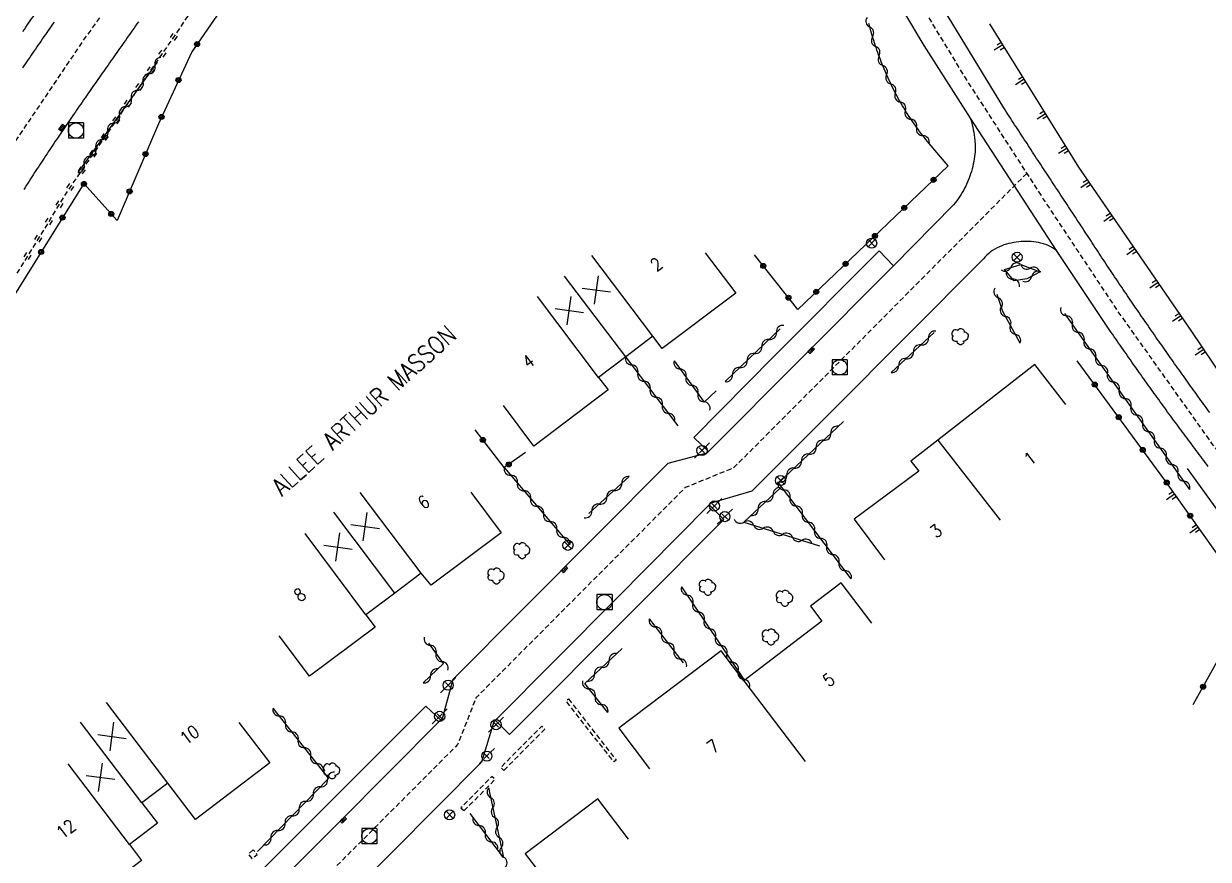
# Model space of a CAD drawing. Header units: millimetres. Extents: x 146015 to 146986, y 143000 to 144000.
# Drawn here: x 146415.5 to 146532.4, y 143832.8 to 143915.3 of the extents above; entities that cross this region are included whole.
import ezdxf
from ezdxf.enums import TextEntityAlignment as Align

# ---------------------------------------------------------------- set-up
doc = ezdxf.new("R2010")
doc.units = ezdxf.units.MM
doc.linetypes.add('DASHED', pattern=[0.75, 0.5, -0.25])
doc.layers.get('0').update_dxf_attribs({"linetype": 'CONTINUOUS'})
for name, color, linetype in [('W0001', 6, 'DASHED'), ('W0008', 7, 'CONTINUOUS'), ('W0100', 7, 'CONTINUOUS'), ('W0112', 1, 'DASHED'), ('W0211', 2, 'CONTINUOUS'), ('W0220', 5, 'DASHED'), ('W0300', 7, 'CONTINUOUS'), ('W0302', 3, 'CONTINUOUS'), ('W0310', 3, 'CONTINUOUS'), ('W0322', 7, 'CONTINUOUS'), ('W0400', 7, 'CONTINUOUS'), ('W0420', 7, 'CONTINUOUS'), ('W0454', 7, 'CONTINUOUS'), ('W0469', 7, 'CONTINUOUS'), ('W0989', 7, 'CONTINUOUS'), ('W0991', 7, 'CONTINUOUS'), ('W1102', 7, 'CONTINUOUS')]:
    doc.layers.add(name, color=color, linetype=linetype)
doc.styles.get("Standard").update_dxf_attribs({"font": 'romans.shx', "width": 0.85})

# ---------------------------------------------------------------- blocks, each defined once
blk = doc.blocks.new('T454')
for p, q in [((-0.25, 0.25), (0.25, -0.25)), ((-0.25, -0.25), (0.25, 0.25)), ((0.75, 0.75), (0.375, 0.375)), ((-0.375, -0.375), (-0.75, -0.75))]:
    blk.add_line(p, q)
blk.add_ellipse((0, 0), major_axis=(0.354, 0.354), ratio=1, start_param=5.497787143782138, end_param=11.78097245096172)
blk = doc.blocks.new('T300')
for p, q in [((-0.8, 0.51), (-0.86, 0.34)), ((-0.86, 0.34), (-0.86, 0.17)), ((-0.86, 0.17), (-0.74, 0.06)), ((-0.69, 0.63), (-0.8, 0.51)), ((-0.8, -0.06), (-0.74, 0.06)), ((-0.74, 0.06), (-0.69, 0.11)), ((-0.57, 0.69), (-0.69, 0.63)), ((-0.46, 0.69), (-0.57, 0.69)), ((-0.29, 0.63), (-0.46, 0.69)), ((-0.29, 0.63), (-0.17, 0.74)), ((-0.23, 0.57), (-0.29, 0.63)), ((-0.17, 0.74), (-0.06, 0.8)), ((-0.06, 0.8), (0.06, 0.8)), ((0.06, 0.8), (0.23, 0.74)), ((0.23, 0.74), (0.34, 0.63)), ((0.34, 0.63), (0.4, 0.51)), ((0.46, 0.46), (0.34, 0.46)), ((0.4, 0.51), (0.4, 0.46)), ((0.57, 0.4), (0.46, 0.46)), ((0.57, 0.4), (0.69, 0.29)), ((0.69, 0.29), (0.74, 0.17)), ((0.74, 0.06), (0.69, -0.17)), ((0.74, 0.17), (0.74, 0.06)), ((-0.8, -0.17), (-0.8, -0.06)), ((-0.8, -0.23), (-0.8, -0.17)), ((-0.74, -0.34), (-0.8, -0.23)), ((-0.69, -0.4), (-0.74, -0.34)), ((-0.51, -0.46), (-0.69, -0.4)), ((-0.4, -0.46), (-0.51, -0.46)), ((-0.4, -0.46), (-0.34, -0.46)), ((-0.34, -0.46), (-0.34, -0.4)), ((-0.34, -0.51), (-0.34, -0.46)), ((-0.29, -0.63), (-0.34, -0.51)), ((-0.17, -0.74), (-0.29, -0.63)), ((-0.06, -0.8), (-0.17, -0.74)), ((0.06, -0.8), (-0.06, -0.8)), ((0.17, -0.74), (0.06, -0.8)), ((0.23, -0.69), (0.17, -0.74)), ((0.29, -0.46), (0.23, -0.46)), ((0.29, -0.63), (0.23, -0.69)), ((0.46, -0.4), (0.29, -0.46)), ((0.34, -0.51), (0.29, -0.63)), ((0.34, -0.51), (0.34, -0.46)), ((0.57, -0.34), (0.46, -0.4)), ((0.63, -0.29), (0.57, -0.34)), ((0.69, -0.17), (0.63, -0.29))]:
    blk.add_line(p, q)
blk = doc.blocks.new('T420')
for p, q in [((0.75, 0.75), (-0.75, 0.75)), ((-0.75, 0.75), (-0.75, -0.75)), ((0.75, 0.75), (0.75, -0.75)), ((0.75, -0.75), (-0.75, -0.75))]:
    blk.add_line(p, q)
blk.add_ellipse((0, 0), major_axis=(-0.53, 0.53), ratio=1, start_param=3.926991, end_param=10.210176)
blk = doc.blocks.new('T400')
for p, q in [((-0.15, 0.3), (0.15, 0.3)), ((-0.15, -0.25), (-0.15, 0.3)), ((-0.15, 0.15), (0.15, 0.15)), ((-0.15, 0), (0.15, 0)), ((0.15, 0.3), (0.15, -0.25)), ((-0.15, -0.15), (0.15, -0.15)), ((-0.15, -0.25), (-0.15, -0.3)), ((-0.15, -0.3), (0.15, -0.3)), ((0.15, -0.3), (0.15, -0.25))]:
    blk.add_line(p, q)
blk = doc.blocks.new('t220o')
at = {"color": 0, "linetype": 'Continuous'}
for p, q in [((-0.25, 0.25), (0.25, 0.25)), ((-0.25, -0.25), (0.25, -0.25))]:
    blk.add_line(p, q, dxfattribs=at)
blk = doc.blocks.new('t322o')
at = {"color": 0, "linetype": 'Continuous'}
for radius in [0.25, 0.15]:
    blk.add_circle((0, 0), radius, dxfattribs=at)
blk = doc.blocks.new('t310o')
at = {"color": 0, "linetype": 'Continuous'}
for centre, start, end in [((-0.5, 0.38), 216.8699, 323.1304), ((0.5, -0.37), 36.8699, 143.1303)]:
    blk.add_arc(centre, 0.625, start, end, dxfattribs=at)
blk = doc.blocks.new('t211o')
at = {"color": 0, "linetype": 'Continuous'}
for p, q in [((-0.29, 0.5), (-0.29, 0)), ((0, 1), (0, 0)), ((0.29, 0.5), (0.29, 0))]:
    blk.add_line(p, q, dxfattribs=at)
blk = doc.blocks.new('t991o')
at = {"color": 0, "linetype": 'Continuous'}
for p, q in [((-1, 1), (1, -1)), ((-1, -1), (1, 1))]:
    blk.add_line(p, q, dxfattribs=at)
blk = doc.blocks.new('T469')
at = {"color": 0, "linetype": 'Continuous', "flags": 128}
for points in [[(-0.35, 0.35), (0.35, -0.35)], [(-0.35, -0.35), (0.35, 0.35)]]:
    blk.add_lwpolyline(points, dxfattribs=at)
at = {"color": 0, "linetype": 'Continuous'}
blk.add_circle((0, 0), 0.5, dxfattribs=at)

msp = doc.modelspace()

# ---------------------------------------------------------------- linework, layer by layer
at = {"layer": 'W0001', "flags": 128}
for points in [[(146487.06, 144000), (146476.39, 143986.57), (146460.61, 143966.2), (146439.11, 143937.93), (146431.5, 143927.65), (146421.36, 143913.58), (146412.38, 143900.26), (146406.71, 143891.06), (146401.04, 143880.87), (146395.14, 143869.39), (146391.38, 143861.63), (146386.93, 143852.23), (146382.24, 143841.73), (146377.17, 143830.24), (146369.69, 143812.89), (146363.93, 143799.52), (146357.51, 143784.75), (146354.97, 143778.91), (146349.89, 143766.56), (146346.85, 143758.36), (146341.66, 143746.24), (146335.31, 143731.4), (146330.65, 143720.51), (146327.37, 143712.66), (146324.45, 143704.92), (146321.64, 143697.2), (146319.84, 143688.68), (146318.55, 143680.07), (146317.81, 143672.15), (146317.48, 143664.25), (146317.81, 143653.3), (146318.9, 143644.72), (146320.35, 143635.95), (146322.87, 143621.07)], [(146451.44, 144000), (146464.12, 143983.32), (146474.27, 143965.8), (146484.71, 143948.82), (146494.85, 143932.29), (146508.59, 143909.67), (146516.14, 143897.97), (146523.48, 143886.9), (146532.75, 143873.87), (146538.32, 143866.5), (146544.15, 143858.87), (146549.48, 143851.81), (146553.47, 143846.47), (146556.39, 143842.61), (146558.55, 143838.2), (146559.85, 143834.34), (146561.16, 143828.26), (146561.65, 143819.99), (146560.89, 143812.71), (146559.43, 143803.56), (146557.86, 143794.14), (146555.55, 143782.17), (146553.22, 143771.72), (146550.57, 143761.59), (146547.55, 143751.5), (146544.07, 143741.25), (146542.42, 143736.5), (146541.54, 143732.45), (146539.33, 143726.1), (146537.04, 143719.51), (146535.33, 143714.1), (146533.55, 143707.75), (146532.03, 143701.99), (146530.7, 143696.5), (146529.48, 143690.48), (146528.44, 143685.11), (146526.5, 143675.19), (146525.17, 143668.42), (146524.42, 143662.1), (146523.73, 143653.89), (146522.42, 143650.21), (146521.86, 143641.37), (146520.77, 143637.74), (146519.87, 143625.52), (146520.57, 143618.99), (146519.6, 143605.41)], [(146514.5, 143900.51), (146496.4, 143882.3), (146485.56, 143871.43), (146480.81, 143869.51), (146460.15, 143848.75), (146458.34, 143844.14), (146441.38, 143827.13), (146431.51, 143817.27), (146429.29, 143814.83), (146428.2, 143811.42), (146427.65, 143807.66), (146427.9, 143803.08), (146429.86, 143799.41), (146432.71, 143795.65), (146445.15, 143779.83), (146447.41, 143778.15), (146451.56, 143772.85), (146452.6, 143770.35), (146455.44, 143766.74), (146456.46, 143764.22), (146461.09, 143758.33), (146463.68, 143756.24), (146473.74, 143743.43), (146484.7, 143729.48), (146485.33, 143727.49), (146487.96, 143724.13), (146490.54, 143721.53), (146504.73, 143703.47), (146520.82, 143682.97), (146527.07, 143678.11)]]:
    msp.add_lwpolyline(points, dxfattribs=at)
at = {"layer": 'W0008', "flags": 128}
for points in [[(146415.44, 143914.5), (146415.59, 143914.71), (146415.73, 143914.92), (146415.87, 143915.13), (146416.01, 143915.34), (146416.16, 143915.55), (146416.3, 143915.75), (146416.44, 143915.96), (146416.58, 143916.17), (146416.73, 143916.38), (146416.87, 143916.59), (146417.01, 143916.8), (146424.11, 143926.59), (146425.71, 143925.49)], [(146532.42, 143871.58), (146532.27, 143871.78), (146532.12, 143871.98), (146531.97, 143872.18), (146531.82, 143872.38), (146531.68, 143872.58), (146531.53, 143872.77), (146531.38, 143872.97), (146531.23, 143873.17), (146531.08, 143873.37), (146530.93, 143873.57), (146530.78, 143873.77), (146530.63, 143873.97), (146530.48, 143874.17), (146530.33, 143874.37), (146530.18, 143874.57), (146530.04, 143874.77), (146529.89, 143874.96), (146529.74, 143875.16), (146529.59, 143875.36), (146529.44, 143875.56), (146529.3, 143875.76), (146529.15, 143875.96), (146529, 143876.16), (146528.85, 143876.36), (146528.71, 143876.56), (146528.56, 143876.76), (146528.41, 143876.96), (146528.26, 143877.17), (146528.12, 143877.37), (146527.97, 143877.57), (146527.83, 143877.77), (146527.68, 143877.97), (146527.53, 143878.18), (146527.38, 143878.38), (146527.23, 143878.59), (146527.08, 143878.79), (146526.94, 143879), (146526.79, 143879.2), (146526.64, 143879.41), (146526.49, 143879.62), (146526.34, 143879.82), (146526.2, 143880.03), (146526.05, 143880.24), (146525.9, 143880.44), (146525.76, 143880.65), (146525.61, 143880.86), (146525.46, 143881.06), (146525.32, 143881.27), (146525.17, 143881.48), (146525.02, 143881.69), (146524.88, 143881.89), (146524.73, 143882.1), (146524.59, 143882.31), (146524.44, 143882.52), (146524.3, 143882.73), (146524.15, 143882.93), (146524.01, 143883.14), (146523.86, 143883.35), (146523.72, 143883.56), (146523.57, 143883.77), (146523.43, 143883.98), (146523.28, 143884.18), (146523.14, 143884.39), (146522.99, 143884.6), (146522.85, 143884.81), (146517.44, 143892.89), (146508.94, 143905.95), (146504.37, 143913.14), (146498.36, 143923.21)], [(146532.56, 143876.91), (146532.42, 143877.11), (146532.27, 143877.31), (146532.13, 143877.51), (146531.98, 143877.71), (146531.84, 143877.91), (146531.69, 143878.11), (146531.55, 143878.31), (146531.4, 143878.51), (146531.26, 143878.71), (146531.11, 143878.92), (146530.97, 143879.12), (146530.82, 143879.32), (146530.68, 143879.52), (146530.54, 143879.72), (146530.39, 143879.92), (146530.25, 143880.12), (146530.11, 143880.32), (146529.96, 143880.52), (146529.82, 143880.73), (146529.68, 143880.93), (146529.53, 143881.13), (146529.39, 143881.33), (146529.25, 143881.53), (146529.1, 143881.73), (146528.96, 143881.93), (146528.82, 143882.14), (146528.67, 143882.34), (146528.53, 143882.54), (146528.39, 143882.74), (146528.25, 143882.94), (146528.1, 143883.15), (146527.96, 143883.35), (146527.82, 143883.55), (146527.68, 143883.75), (146527.54, 143883.95), (146527.39, 143884.16), (146527.25, 143884.36), (146527.11, 143884.56), (146526.97, 143884.76), (146526.83, 143884.97), (146526.69, 143885.17), (146526.55, 143885.37), (146526.41, 143885.58), (146526.26, 143885.78), (146526.12, 143885.98), (146525.98, 143886.19), (146525.84, 143886.39), (146525.7, 143886.59), (146525.56, 143886.8), (146525.42, 143887), (146525.28, 143887.2), (146525.14, 143887.41), (146525, 143887.61), (146524.86, 143887.81), (146524.72, 143888.02), (146524.58, 143888.23), (146524.44, 143888.44), (146524.3, 143888.64), (146524.16, 143888.85), (146524.02, 143889.06), (146523.88, 143889.27), (146523.74, 143889.48), (146523.6, 143889.69), (146523.46, 143889.89), (146523.32, 143890.1), (146523.18, 143890.31), (146523.04, 143890.52), (146522.9, 143890.73), (146522.76, 143890.94), (146522.62, 143891.15), (146522.49, 143891.35), (146522.35, 143891.56), (146522.21, 143891.77), (146522.07, 143891.98), (146521.93, 143892.19), (146521.79, 143892.4), (146521.66, 143892.61), (146521.52, 143892.82), (146521.38, 143893.03), (146521.24, 143893.24), (146521.1, 143893.45), (146520.97, 143893.66), (146520.83, 143893.87), (146520.69, 143894.08), (146520.55, 143894.29), (146520.41, 143894.5), (146520.28, 143894.71), (146520.14, 143894.91), (146520, 143895.12), (146519.86, 143895.33), (146519.73, 143895.54), (146519.59, 143895.75), (146519.45, 143895.96), (146519.31, 143896.17), (146519.17, 143896.38), (146519.04, 143896.59), (146518.9, 143896.8), (146518.76, 143897.01), (146518.62, 143897.22), (146518.49, 143897.43), (146518.35, 143897.64), (146518.21, 143897.85), (146518.07, 143898.06), (146517.94, 143898.26), (146517.8, 143898.47), (146517.66, 143898.68), (146517.53, 143898.88), (146517.39, 143899.09), (146517.25, 143899.3), (146517.12, 143899.51), (146516.98, 143899.71), (146516.85, 143899.92), (146516.71, 143900.13), (146516.57, 143900.33), (146516.44, 143900.54), (146516.3, 143900.75), (146516.16, 143900.96), (146516.03, 143901.16), (146515.89, 143901.37), (146515.76, 143901.58), (146515.62, 143901.79), (146515.48, 143901.99), (146515.35, 143902.2), (146515.21, 143902.41), (146515.08, 143902.61), (146514.94, 143902.82), (146514.8, 143903.03), (146514.67, 143903.24), (146514.53, 143903.44), (146514.4, 143903.65), (146514.26, 143903.86), (146514.12, 143904.07), (146513.99, 143904.27), (146513.85, 143904.48), (146513.72, 143904.69), (146513.58, 143904.9), (146513.45, 143905.1), (146513.31, 143905.31), (146513.17, 143905.52), (146513.04, 143905.73), (146512.9, 143905.94), (146512.77, 143906.14), (146512.63, 143906.35), (146512.5, 143906.56), (146512.36, 143906.77), (146512.23, 143906.97), (146505.93, 143917.35)], [(146418.52, 143915.43), (146418.37, 143915.22), (146418.23, 143915.02), (146418.09, 143914.82), (146417.95, 143914.61), (146417.8, 143914.41), (146417.66, 143914.2), (146417.52, 143914), (146417.38, 143913.8), (146417.24, 143913.59), (146417.1, 143913.39), (146416.96, 143913.18), (146416.81, 143912.98), (146416.67, 143912.77), (146416.53, 143912.57), (146416.39, 143912.36), (146416.25, 143912.16), (146416.11, 143911.95), (146415.97, 143911.75), (146415.83, 143911.54), (146415.69, 143911.34), (146415.55, 143911.13), (146415.41, 143910.93)], [(146426.85, 143915.45), (146426.7, 143915.25), (146426.56, 143915.05), (146426.42, 143914.85), (146426.27, 143914.64), (146426.13, 143914.44), (146425.99, 143914.24), (146425.84, 143914.04), (146425.7, 143913.84), (146425.56, 143913.63), (146425.41, 143913.43), (146425.27, 143913.23), (146425.13, 143913.03), (146424.98, 143912.82), (146424.84, 143912.62), (146424.7, 143912.42), (146424.56, 143912.22), (146424.41, 143912.02), (146424.27, 143911.81), (146424.13, 143911.61), (146423.99, 143911.41), (146423.84, 143911.2), (146423.7, 143911), (146423.56, 143910.8), (146423.42, 143910.6), (146423.27, 143910.39), (146423.13, 143910.19), (146422.99, 143909.99), (146422.85, 143909.78), (146422.71, 143909.58), (146422.56, 143909.38), (146422.42, 143909.18), (146422.28, 143908.97), (146422.14, 143908.77), (146422, 143908.57), (146421.86, 143908.36), (146421.72, 143908.16), (146421.57, 143907.95), (146421.43, 143907.75), (146421.29, 143907.55), (146421.15, 143907.34), (146421.01, 143907.14), (146420.87, 143906.93), (146420.73, 143906.73), (146420.59, 143906.53), (146420.45, 143906.32), (146420.31, 143906.12), (146420.17, 143905.91), (146420.03, 143905.71), (146419.89, 143905.51), (146419.75, 143905.3), (146419.61, 143905.1), (146419.47, 143904.89), (146419.34, 143904.69), (146419.2, 143904.48), (146419.06, 143904.28), (146418.92, 143904.08), (146418.78, 143903.87), (146418.64, 143903.67), (146418.51, 143903.46), (146418.37, 143903.26), (146418.23, 143903.05), (146418.09, 143902.85), (146417.95, 143902.64), (146417.82, 143902.44), (146417.68, 143902.23), (146417.54, 143902.02), (146417.41, 143901.82), (146417.27, 143901.61), (146417.13, 143901.41), (146417, 143901.2), (146416.86, 143900.99), (146416.73, 143900.79), (146416.59, 143900.58), (146416.46, 143900.37), (146416.32, 143900.17), (146416.19, 143899.96), (146416.05, 143899.75), (146415.92, 143899.54), (146415.79, 143899.34), (146415.65, 143899.13), (146415.52, 143898.92)], [(146508.93, 143905.96), (146509.01, 143905.74), (146509.07, 143905.51), (146509.13, 143905.29), (146509.18, 143905.06), (146509.23, 143904.81), (146509.28, 143904.56), (146509.32, 143904.31), (146509.36, 143904.05), (146509.41, 143903.35), (146509.41, 143903.12), (146509.41, 143902.88), (146509.4, 143902.64), (146509.38, 143902.4), (146509.35, 143902.16), (146509.32, 143901.93), (146509.28, 143901.69), (146509.23, 143901.46), (146509.17, 143901.2), (146509.11, 143900.95), (146509.04, 143900.7), (146508.96, 143900.46), (146508.88, 143900.22), (146508.79, 143899.97), (146508.69, 143899.73), (146508.58, 143899.5), (146508.48, 143899.26), (146508.37, 143899.04), (146508.25, 143898.82), (146508.13, 143898.61), (146508, 143898.4), (146507.87, 143898.19), (146507.74, 143897.99), (146507.59, 143897.79), (146507.45, 143897.59), (146507.29, 143897.4), (146501.37, 143891.4), (146492.27, 143882.27), (146483.09, 143873.06), (146482.95, 143872.9), (146479.1, 143871.89), (146457.88, 143850.58), (146456.83, 143846.69), (146456.66, 143846.54), (146446.57, 143836.43), (146429.71, 143819.54)], [(146517.45, 143892.89), (146517.25, 143893.04), (146517.05, 143893.17), (146516.83, 143893.29), (146516.61, 143893.4), (146516.38, 143893.49), (146516.15, 143893.57), (146515.91, 143893.63), (146515.67, 143893.69), (146515.42, 143893.73), (146515.18, 143893.76), (146514.94, 143893.78), (146514.69, 143893.79), (146514.45, 143893.79), (146514.2, 143893.79), (146513.95, 143893.77), (146513.71, 143893.75), (146513.46, 143893.72), (146513.22, 143893.68), (146512.98, 143893.63), (146512.74, 143893.58), (146512.5, 143893.51), (146512.26, 143893.44), (146512.03, 143893.35), (146511.8, 143893.26), (146511.58, 143893.15), (146511.36, 143893.03), (146511.14, 143892.9), (146510.94, 143892.76), (146510.75, 143892.61), (146510.56, 143892.44), (146510.39, 143892.26), (146510.23, 143892.07), (146495.21, 143876.99), (146487.37, 143869.14), (146483.33, 143867.95), (146483.17, 143867.79), (146474.03, 143858.57), (146462.07, 143846.56), (146461.92, 143846.4), (146460.69, 143842.41), (146451.87, 143833.54), (146443.55, 143825.2)], [(146501.36, 143891.4), (146499.95, 143892.88), (146489.59, 143882.46), (146481.64, 143874.45), (146483.09, 143873.07)], [(146483.19, 143867.78), (146484.62, 143866.37), (146475.95, 143857.68), (146463.46, 143845.14), (146462.06, 143846.54)], [(146456.67, 143846.55), (146455.21, 143847.93), (146446.15, 143838.88), (146425.87, 143818.55), (146425.31, 143819.08), (146423.03, 143816.85), (146425.13, 143814.66)]]:
    msp.add_lwpolyline(points, dxfattribs=at)
at = {"layer": 'W0100', "flags": 128}
for points in [[(146482.78, 143892.67), (146485.79, 143888.68), (146478.54, 143883.22), (146477.62, 143884.44), (146474.94, 143882.4), (146472.26, 143880.38), (146473.2, 143879.15), (146465.87, 143873.6), (146462.86, 143877.59)], [(146518.37, 143877.7), (146515.3, 143881.64), (146505.74, 143874.19), (146503.06, 143872.12), (146503.84, 143871.12), (146497.49, 143866.38), (146500.48, 143862.38)], [(146459.64, 143869.05), (146462.64, 143865.05), (146455.73, 143859.87), (146454.74, 143861.05), (146452.15, 143859.1), (146449.29, 143856.96), (146450.21, 143855.73), (146443.72, 143850.88), (146440.73, 143854.89)], [(146499.22, 143856.14), (146496.18, 143860.11), (146493.16, 143857.8), (146494.28, 143856.31), (146486.59, 143850.45), (146484.36, 143853.4), (146474.26, 143845.75), (146477.28, 143841.76)], [(146436.76, 143846.32), (146439.8, 143842.34), (146432.48, 143836.75), (146429.74, 143840.33), (146427.19, 143838.4), (146428.72, 143836.38), (146425.95, 143834.28), (146427.13, 143832.71), (146420.79, 143827.85), (146417.74, 143831.81)], [(146475.19, 143834.82), (146472.17, 143838.79), (146465.02, 143833.36), (146468.05, 143829.38)]]:
    msp.add_lwpolyline(points, dxfattribs=at)
at = {"layer": 'W0112', "flags": 128}
for points in [[(146469.27, 143848.65), (146473.99, 143842.61), (146473.76, 143842.43), (146469.04, 143848.47)], [(146462.9, 143841.6), (146466.94, 143845.66), (146466.64, 143845.96), (146462.6, 143841.9)], [(146458.97, 143837.6), (146462.04, 143840.71), (146461.73, 143841.01), (146458.67, 143837.9)], [(146438.18, 143833.75), (146437.68, 143833.34), (146438.04, 143832.89), (146438.55, 143833.3)]]:
    msp.add_lwpolyline(points, close=True, dxfattribs=at)
at = {"layer": 'W0211', "flags": 128}
msp.add_lwpolyline([(146545.63, 143851.73), (146536.08, 143863.47), (146530.37, 143871.39)], dxfattribs=at)
at = {"layer": 'W0220', "flags": 128}
msp.add_lwpolyline([(146413.3, 143888.09), (146419.88, 143898.78), (146431.05, 143914.99), (146436.55, 143923.29)], dxfattribs=at)
at = {"layer": 'W0302', "flags": 128}
msp.add_lwpolyline([(146540.34, 143873.73), (146537.52, 143874.94), (146530.74, 143885), (146519.66, 143901.13), (146510.87, 143915.27)], dxfattribs=at)
at = {"layer": 'W0310', "flags": 128}
for points in [[(146504.89, 143903.46), (146504.72, 143903.65), (146504.56, 143903.85), (146504.4, 143904.05), (146504.24, 143904.25), (146504.09, 143904.45), (146503.93, 143904.65), (146503.78, 143904.86), (146503.63, 143905.06), (146503.48, 143905.27), (146503.34, 143905.48), (146503.19, 143905.68), (146503.05, 143905.89), (146502.91, 143906.11), (146502.77, 143906.32), (146502.63, 143906.53), (146502.5, 143906.75), (146502.37, 143906.96), (146502.24, 143907.18), (146502.11, 143907.4), (146501.98, 143907.62), (146501.86, 143907.84), (146501.74, 143908.07), (146501.62, 143908.29), (146501.5, 143908.51), (146501.38, 143908.74), (146501.27, 143908.97), (146501.16, 143909.2), (146501.05, 143909.43), (146500.94, 143909.66), (146500.83, 143909.89), (146500.73, 143910.12), (146500.63, 143910.35), (146500.53, 143910.58), (146500.43, 143910.81), (146500.34, 143911.05), (146500.25, 143911.28), (146500.15, 143911.51), (146500.06, 143911.74), (146499.98, 143911.98), (146499.89, 143912.21), (146499.8, 143912.45), (146499.72, 143912.68), (146499.64, 143912.92), (146499.56, 143913.16), (146499.48, 143913.39), (146499.41, 143913.63), (146499.33, 143913.87), (146499.26, 143914.11), (146499.19, 143914.34), (146499.12, 143914.58), (146499.06, 143914.82), (146498.99, 143915.06), (146498.93, 143915.31)], [(146420.9, 143900.58), (146428.71, 143911.47)], [(146513.87, 143883.76), (146512.15, 143886.87), (146511.59, 143888.55)], [(146530.59, 143869.33), (146521.14, 143882.62), (146518.27, 143886.69)], [(146484.75, 143879.96), (146490.16, 143885.16)], [(146501.14, 143880.87), (146505.38, 143884.79)], [(146474.92, 143882.4), (146480.06, 143875.61)], [(146479.71, 143882.01), (146482.67, 143877.92), (146483.87, 143879.04)], [(146497.19, 143860.5), (146490.02, 143869.97), (146496.41, 143876.03)], [(146462.95, 143871.47), (146469.3, 143863.97)], [(146475.27, 143870.59), (146471.3, 143866.96)], [(146490.2, 143869.49), (146486.57, 143866.1), (146494.06, 143863.76)], [(146480.44, 143859.72), (146486.65, 143850.48)], [(146477.25, 143856.55), (146480.59, 143852.22)], [(146454.93, 143850.23), (146456.94, 143852.13), (146455.49, 143854.16)], [(146473.17, 143847.31), (146470.88, 143850.18), (146474.58, 143853.64)], [(146440.12, 143847.75), (146445.61, 143840.81), (146438.58, 143833.58)], [(146461.4, 143839.88), (146462.87, 143833), (146459.57, 143837.33)]]:
    msp.add_lwpolyline(points, dxfattribs=at)
msp.add_lwpolyline([(146513.92, 143891.5), (146515.83, 143890.78), (146514.51, 143890.1), (146513.27, 143889.92), (146512.32, 143891.03)], close=True, dxfattribs=at)
at = {"layer": 'W0322', "flags": 128}
for points in [[(146443.79, 143931.17), (146441.04, 143927.26), (146441.83, 143925.89), (146434.85, 143916.45), (146432.1, 143912.5), (146428.81, 143905.4), (146424.74, 143895.85), (146421.45, 143899.5), (146412.25, 143884.76), (146403.37, 143868.23), (146398.74, 143861.37), (146393.85, 143852)], [(146506.76, 143901.26), (146504.88, 143903.46)], [(146506.76, 143901.25), (146491.91, 143887.08), (146487.65, 143892.47)], [(146530.94, 143848.1), (146536.61, 143858.28), (146536.61, 143858.28), (146528.31, 143870.01), (146528.14, 143870.24), (146519.49, 143882.02)], [(146465.03, 143872.95), (146462.94, 143871.48), (146460.06, 143875.19)]]:
    msp.add_lwpolyline(points, dxfattribs=at)
at = {"layer": 'W1102', "flags": 128}
for points in [[(146477.62, 143884.44), (146471.58, 143892.41)], [(146474.94, 143882.4), (146468.9, 143890.37)], [(146472.26, 143880.38), (146466.23, 143888.35)], [(146505.74, 143874.19), (146511.88, 143866.3)], [(146454.74, 143861.05), (146448.71, 143869.03)], [(146452.15, 143859.1), (146446.12, 143867.07)], [(146449.29, 143856.96), (146443.31, 143864.97)], [(146486.59, 143850.45), (146492.65, 143842.49)], [(146429.74, 143840.33), (146423.69, 143848.3)], [(146427.19, 143838.4), (146421.14, 143846.37)], [(146425.95, 143834.28), (146419.9, 143842.25)]]:
    msp.add_lwpolyline(points, dxfattribs=at)

# ---------------------------------------------------------------- block references
at = {"layer": 'W0211'}
for p, rotation in [((146512.15, 143913.21), 121.8726031891176), ((146514.26, 143909.82), 121.8726031891176), ((146516.37, 143906.42), 121.8726031891176), ((146518.48, 143903.02), 121.8726031891176), ((146520.66, 143899.67), 124.4810805287499), ((146522.93, 143896.37), 124.4810805287499), ((146525.19, 143893.08), 124.4810805287499), ((146527.46, 143889.78), 124.4810805287499), ((146529.72, 143886.48), 124.4810805287499), ((146531.97, 143883.17), 123.992181376787), ((146529.1, 143868.89), 125.2858256344461), ((146531.41, 143865.63), 125.2858256344461)]:
    msp.add_blockref('t211o', p, dxfattribs=dict(at, rotation=rotation))
at = {"layer": 'W0220'}
for p, rotation in [((146430.35, 143913.97), 55.41462770952405), ((146429.22, 143912.33), 55.41462770952405), ((146428.08, 143910.68), 55.41462770952405), ((146426.94, 143909.03), 55.41462770952405), ((146425.81, 143907.39), 55.41462770952405), ((146424.67, 143905.74), 55.41462770952405), ((146423.54, 143904.09), 55.41462770952405), ((146422.4, 143902.45), 55.41462770952405), ((146421.27, 143900.8), 55.41462770952405), ((146420.13, 143899.15), 55.41462770952405), ((146419.07, 143897.46), 58.40169011442718), ((146418.02, 143895.76), 58.40169011442718), ((146416.97, 143894.06), 58.40169011442718), ((146415.92, 143892.35), 58.40169011442718)]:
    msp.add_blockref('t220o', p, dxfattribs=dict(at, rotation=rotation))
at = {"layer": 'W0300'}
for p in [(146507.97, 143884.39), (146464.71, 143863.28), (146462.17, 143860.78), (146483.05, 143859.66), (146490.65, 143858.58), (146489.27, 143854.75), (146445.96, 143841.55)]:
    msp.add_blockref('T300', p, dxfattribs=at)
at = {"layer": 'W0310'}
for p, rotation in [((146499.02, 143914.94), 105.1744920725752), ((146499.6, 143913.03), 108.5590458803327), ((146428.48, 143911.14), 54.34572599717202), ((146500.3, 143911.15), 111.9274501130554), ((146427.31, 143909.52), 54.34572599717202), ((146501.1, 143909.32), 115.5403278729937), ((146426.15, 143907.89), 54.34572599717202), ((146502.03, 143907.55), 119.8003171767648), ((146424.98, 143906.27), 54.34572599717202), ((146503.08, 143905.85), 124.0870972181935), ((146423.82, 143904.64), 54.34572599717202), ((146504.26, 143904.23), 128.3530110971677), ((146422.65, 143903.02), 54.34572599717202), ((146421.49, 143901.39), 54.34572599717202), ((146512.94, 143891.26), 16.4081823102733), ((146514.85, 143891.15), 339.3719046101993), ((146513.13, 143890.08), 130.580558506844), ((146514.99, 143890.34), 207.1372588980073), ((146511.69, 143888.24), 108.5133933132291), ((146512.42, 143886.39), 118.8899355457068), ((146518.44, 143886.45), 125.1747368837536), ((146489.8, 143884.81), 43.85732216429643), ((146513.38, 143884.63), 118.8899355457068), ((146519.59, 143884.82), 125.1747368837536), ((146488.36, 143883.42), 43.85732216429643), ((146504.81, 143884.26), 42.8006253835454), ((146503.34, 143882.9), 42.8006253835454), ((146520.74, 143883.18), 125.1747368837536), ((146475.52, 143881.6), 307.1756269808837), ((146480.29, 143881.2), 305.8682082065272), ((146486.92, 143882.04), 43.85732216429643), ((146501.87, 143881.55), 42.8006253835454), ((146521.9, 143881.55), 125.4110324458211), ((146476.73, 143880), 307.1756269808837), ((146485.47, 143880.65), 43.85732216429643), ((146523.06, 143879.92), 125.4110324458211), ((146481.47, 143879.58), 305.8682082065272), ((146477.94, 143878.41), 307.1756269808837), ((146482.64, 143877.96), 305.8682082065272), ((146524.22, 143878.29), 125.4110324458211), ((146479.15, 143876.82), 307.1756269808837), ((146525.37, 143876.66), 125.4110324458211), ((146495.19, 143874.87), 43.46666681154581), ((146526.53, 143875.03), 125.4110324458211), ((146493.74, 143873.49), 43.46666681154581), ((146527.69, 143873.4), 125.4110324458211), ((146492.29, 143872.12), 43.46666681154581), ((146528.85, 143871.77), 125.4110324458211), ((146463.59, 143870.71), 310.2407636675006), ((146490.84, 143870.74), 43.46666681154581), ((146474.53, 143869.91), 222.4613285544951), ((146530.01, 143870.14), 125.4110324458211), ((146464.89, 143869.18), 310.2407636675006), ((146473.06, 143868.56), 222.4613285544951), ((146489.47, 143868.81), 223.1560086231823), ((146490.55, 143869.27), 127.1578496787673), ((146466.18, 143867.66), 310.2407636675006), ((146471.58, 143867.21), 222.4613285544951), ((146488.01, 143867.44), 223.1560086231823), ((146491.76, 143867.68), 127.1578496787673), ((146467.47, 143866.13), 310.2407636675006), ((146492.97, 143866.08), 127.1578496787673), ((146486.6, 143866.09), 342.6544533668354), ((146488.51, 143865.49), 342.6544533668354), ((146468.76, 143864.6), 310.2407636675006), ((146490.42, 143864.89), 342.6544533668354), ((146492.33, 143864.3), 342.6544533668354), ((146494.17, 143864.49), 127.1578496787673), ((146495.38, 143862.89), 127.1578496787673), ((146496.59, 143861.3), 127.1578496787673), ((146481, 143858.89), 303.9311040057262), ((146482.11, 143857.23), 303.9311040057262), ((146477.86, 143855.76), 307.6368055511301), ((146483.23, 143855.57), 303.9311040057262), ((146479.09, 143854.18), 307.6368055511301), ((146455.64, 143853.95), 125.6205657650896), ((146484.35, 143853.91), 303.9311040057262), ((146456.81, 143852.32), 125.6205657650896), ((146473.31, 143852.45), 43.07955252754875), ((146480.31, 143852.59), 307.6368055511301), ((146485.46, 143852.25), 303.9311040057262), ((146455.66, 143850.92), 43.3716176243064), ((146471.85, 143851.09), 43.07955252754875), ((146486.58, 143850.59), 303.9311040057262), ((146471.3, 143849.65), 128.5634787180553), ((146472.55, 143848.09), 128.5634787180553), ((146440.74, 143846.96), 308.3574637318175), ((146441.98, 143845.39), 308.3574637318175), ((146443.22, 143843.83), 308.3574637318175), ((146444.46, 143842.26), 308.3574637318175), ((146445.5, 143840.7), 225.8170239332638), ((146444.1, 143839.27), 225.8170239332638), ((146461.61, 143838.9), 282.1009145269372), ((146442.71, 143837.83), 225.8170239332638), ((146462.02, 143836.95), 282.1009145269372), ((146441.31, 143836.4), 225.8170239332638), ((146460.47, 143836.15), 127.2794181224279), ((146439.92, 143834.96), 225.8170239332638), ((146461.69, 143834.55), 127.2794181224279), ((146462.44, 143834.99), 282.1009145269372), ((146462.86, 143833.04), 282.1009145269372)]:
    msp.add_blockref('t310o', p, dxfattribs=dict(at, rotation=rotation))
at = {"layer": 'W0322'}
for p, rotation in [((146432.63, 143913.26), 235.1512697152783), ((146430.8, 143909.71), 245.1573292397606), ((146429.12, 143906.08), 245.1573292397606), ((146427.54, 143902.41), 246.9263204712611), ((146421.47, 143899.47), 132.1179747507122), ((146505.31, 143899.87), 223.6470760185098), ((146425.97, 143898.73), 246.9263204712611), ((146502.42, 143897.11), 223.6470760185098), ((146419.35, 143896.14), 238.0537134147948), ((146424.16, 143896.51), 132.1179747507122), ((146499.52, 143894.34), 223.6470760185098), ((146417.23, 143892.75), 238.0537134147948), ((146488.51, 143891.38), 128.3347892185011), ((146496.63, 143891.58), 223.6470760185098), ((146493.73, 143888.82), 223.6470760185098), ((146490.99, 143888.24), 128.3347892185011), ((146521.22, 143879.67), 126.2923021082344), ((146523.58, 143876.44), 126.2923021082344), ((146460.83, 143874.21), 127.7490758500181), ((146525.95, 143873.22), 126.2923021082344), ((146463.39, 143871.79), 215.1270939544358), ((146528.32, 143870), 125.2858256344461), ((146530.63, 143866.73), 125.2858256344461), ((146531.91, 143849.85), 60.88094360422483)]:
    msp.add_blockref('t322o', p, dxfattribs=dict(at, rotation=rotation))
at = {"layer": 'W0400'}
for p, rotation in [((146419.29, 143904.99), 145.7959602293099), ((146493.23, 143883.04), 315.0998770926142), ((146468.88, 143861.42), 315.1157527824595), ((146447.06, 143836.71), 315.018336674309)]:
    msp.add_blockref('T400', p, dxfattribs=dict(at, rotation=rotation))
at = {"layer": 'W0420'}
for p in [(146420.68, 143904.73), (146496.04, 143881.37), (146472.83, 143858.19), (146449.63, 143835.11)]:
    msp.add_blockref('T420', p, dxfattribs=at)
at = {"layer": 'W0454'}
for p in [(146482.46, 143873.17), (146483.68, 143867.69), (146484.71, 143866.64), (146457.41, 143850.01), (146456.57, 143846.93), (146462.13, 143846.11), (146461.22, 143843.01)]:
    msp.add_blockref('T454', p, dxfattribs=at)
at = {"layer": 'W0469'}
for p in [(146499.2, 143893.62), (146513.55, 143892.23), (146490.21, 143870.21), (146469.23, 143863.81), (146457.55, 143837.21)]:
    msp.add_blockref('T469', p, dxfattribs=at)
at = {"layer": 'W0991'}
for p, rotation in [((146472.04, 143889), 37.11867046161079), ((146469.36, 143886.97), 37.16896109616951), ((146449.22, 143865.66), 37.08080556132501), ((146446.53, 143863.63), 36.76659208316236), ((146424.23, 143844.94), 37.19616664119729), ((146423.1, 143840.91), 37.19616664130295)]:
    msp.add_blockref('t991o', p, dxfattribs=dict(at, rotation=rotation))

# ---------------------------------------------------------------- texts
at = {"layer": 'W0989', "width": 0.85}
msp.add_text('ALLEE ARTHUR MASSON', height=1.75, rotation=42.2474, dxfattribs=at).set_placement((146449.1, 143877.12), align=Align.MIDDLE)
at = {"layer": 'W0991', "width": 0.85}
for s, rotation, p in [('2', 36.9504, (146477.96, 143891.55)), ('4', 37.1242, (146465.31, 143881.96)), ('1', 37.8966, (146514.82, 143872.39)), ('6', 36.8256, (146454.99, 143868.06)), ('3', 37.593, (146505.55, 143865.22)), ('8', 36.7666, (146442.77, 143858.92)), ('5', 36.2398, (146494.96, 143850.53)), ('10', 37.3664, (146431.89, 143845.11)), ('7', 37.1469, (146483.54, 143843.99)), ('12', 37.515, (146419.69, 143835.83))]:
    msp.add_text(s, height=1.25, rotation=rotation, dxfattribs=at).set_placement(p, align=Align.MIDDLE)

doc.saveas('drawing.dxf')
